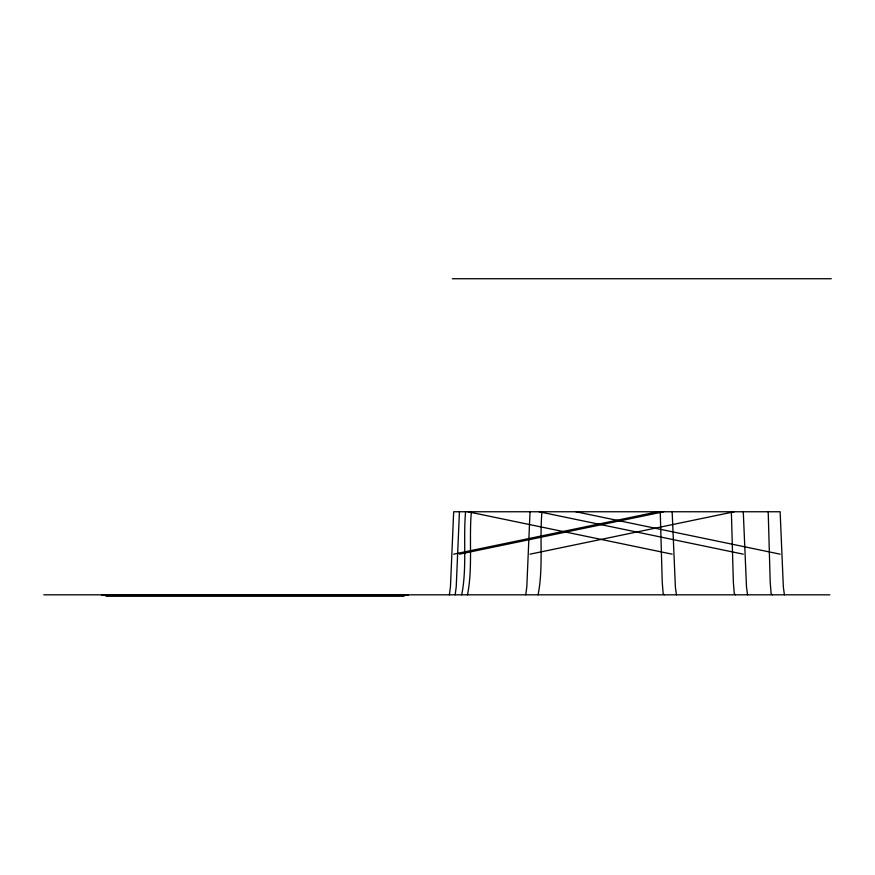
<?xml version="1.0" encoding="UTF-8"?>
<svg xmlns="http://www.w3.org/2000/svg" width="875" height="875" viewBox="0 0 875 875"><rect width="100%" height="100%" fill="white"/><g stroke="black" fill="none" stroke-linecap="round" stroke-linejoin="round"><path stroke-width="1.31" d="M465.577 511.755C463.17 538.748 467.042 568.783 461.694 594.814M471.362 511.755C468.945 538.748 472.817 568.783 467.48 594.814M541.942 511.755C539.536 538.748 543.408 568.783 538.059 594.814M459.441 511.755L456.225 586.884L455.164 594.814M530.031 511.755L526.816 586.884L525.744 594.814M449.378 594.814L450.45 586.884L453.666 511.755L780.128 511.755L783.344 586.884L784.405 594.814M453.666 554.17L657.934 511.755M459.441 554.17L663.709 511.755M530.031 554.17L734.3 511.755M452.298 278.731L831.25 278.731M664.267 594.814L663.141 593.48L662.233 582.05L660.242 511.755M735.394 594.814L734.256 593.48L733.348 582.05L731.369 511.755M772.231 594.814L771.105 593.48L770.197 582.05L768.206 511.755M43.761 594.814L829.839 594.814M101.587 595.35L408.363 595.35M105.919 596.269L404.042 596.269M747.556 594.814L746.495 586.884L743.28 511.755M676.441 594.814L675.369 586.884L672.153 511.755M575.859 511.755L780.128 554.17M539.011 511.755L743.28 554.17M467.884 511.755L672.153 554.17"/></g></svg>
